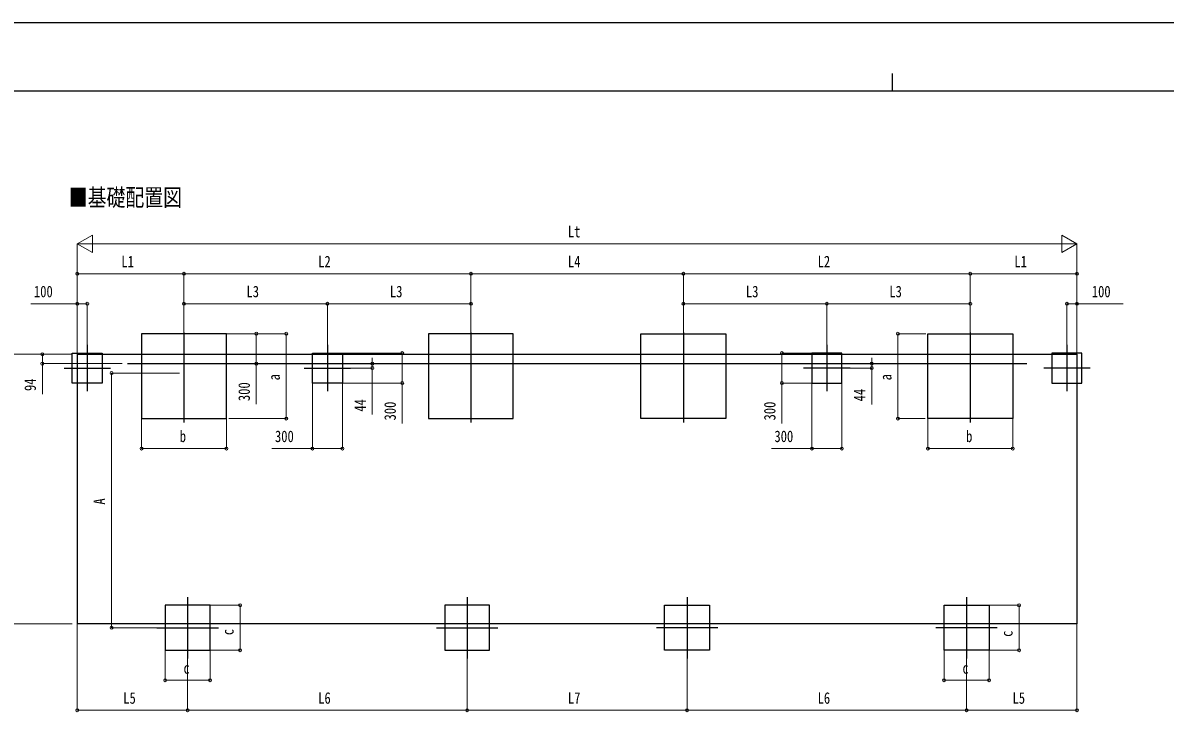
# Model space of a CAD drawing. Units: millimetres, scale not verified. Extents: x -14718 to 14718, y -10397 to 10401.
# Drawn here: x -8727 to 2715, y 3389 to 10401 of the extents above; entities that cross this region are included whole.
import ezdxf
from ezdxf.enums import TextEntityAlignment as Align

# ---------------------------------------------------------------- set-up
doc = ezdxf.new("R2010")
doc.units = ezdxf.units.MM
doc.header["$LTSCALE"] = 50
for name, color, linetype in [('0-2_USER1', 3, 'Continuous'), ('0-4_YKK_12', 2, 'Continuous'), ('0-6_YKK_A1', 4, 'Continuous'), ('0-8_YKK_ZWAK', 7, 'Continuous')]:
    doc.layers.add(name, color=color, linetype=linetype)
doc.layers.add('0-7_YKK_D', color=6, linetype='Continuous', lineweight=18)
doc.styles.add('ＭＳ ゴシック', font='')
doc.styles.get('ＭＳ ゴシック').set_extended_font_data('MS Gothic')

msp = doc.modelspace()

# ---------------------------------------------------------------- linework, layer by layer
at = {"layer": '0-4_YKK_12'}
for p, q in [((-7113.33, 7301.83), (-7113.33, 6400.73)), ((-4239.33, 7301.83), (-4239.33, 6400.73)), ((-2110.33, 7301.83), (-2110.33, 6400.73)), ((763.67, 7301.83), (763.67, 6400.73)), ((-8081.33, 7176.88), (-8081.33, 6711.88)), ((-5676.33, 7176.88), (-5676.33, 6711.88)), ((-673.33, 7176.88), (-673.33, 6711.88)), ((1731.67, 7176.88), (1731.67, 6711.88)), ((-7679.78, 6988.38), (1330.13, 6988.38)), ((-8313.83, 6944.38), (-7848.83, 6944.38)), ((-5908.83, 6944.38), (-5443.83, 6944.38)), ((-440.83, 6944.38), (-905.83, 6944.38)), ((1964.17, 6944.38), (1499.17, 6944.38)), ((-7076.22, 4650.9), (-7076.22, 4035.9)), ((-4276.22, 4650.9), (-4276.22, 4035.9)), ((-2073.44, 4650.9), (-2073.44, 4035.9)), ((726.56, 4650.9), (726.56, 4035.9)), ((-7383.72, 4343.4), (-6768.72, 4343.4)), ((-4583.72, 4343.4), (-3968.72, 4343.4)), ((-1765.94, 4343.4), (-2380.94, 4343.4)), ((1034.06, 4343.4), (419.06, 4343.4))]:
    msp.add_line(p, q, dxfattribs=at)
at = {"layer": '0-6_YKK_A1'}
for p, q in [((-8181.33, 7082.38), (1831.67, 7082.38)), ((-8181.33, 7082.38), (-8181.33, 4382.38)), ((1831.67, 7082.38), (1831.67, 4382.38)), ((1831.67, 4382.38), (-8181.33, 4382.38))]:
    msp.add_line(p, q, dxfattribs=at)
for points in [[(-7538.13, 6438.38), (-6688.13, 6438.38), (-6688.13, 7288.38), (-7538.13, 7288.38)], [(-4664.13, 6438.38), (-3814.13, 6438.38), (-3814.13, 7288.38), (-4664.13, 7288.38)], [(-1685.53, 6438.38), (-2535.53, 6438.38), (-2535.53, 7288.38), (-1685.53, 7288.38)], [(1188.47, 6438.38), (338.47, 6438.38), (338.47, 7288.38), (1188.47, 7288.38)], [(-8231.33, 7094.38), (-7931.33, 7094.38), (-7931.33, 6794.38), (-8231.33, 6794.38)], [(-5826.33, 7094.38), (-5526.33, 7094.38), (-5526.33, 6794.38), (-5826.33, 6794.38)], [(-523.33, 7094.38), (-823.33, 7094.38), (-823.33, 6794.38), (-523.33, 6794.38)], [(1881.67, 7094.38), (1581.67, 7094.38), (1581.67, 6794.38), (1881.67, 6794.38)], [(-7301.22, 4118.4), (-6851.22, 4118.4), (-6851.22, 4568.4), (-7301.22, 4568.4)], [(-4501.22, 4118.4), (-4051.22, 4118.4), (-4051.22, 4568.4), (-4501.22, 4568.4)], [(-1848.44, 4118.4), (-2298.44, 4118.4), (-2298.44, 4568.4), (-1848.44, 4568.4)], [(951.56, 4118.4), (501.56, 4118.4), (501.56, 4568.4), (951.56, 4568.4)]]:
    msp.add_lwpolyline(points, close=True, dxfattribs=at)
at = {"layer": '0-7_YKK_D', "color": 1}
for p, q in [((-8181.33, 8188.38), (-8029.77, 8275.88)), ((-8029.77, 8100.88), (-8029.77, 8275.88)), ((1831.67, 8188.38), (1680.12, 8275.88)), ((1680.12, 8275.88), (1680.12, 8100.88)), ((-8181.33, 7132.38), (-8181.33, 8189.38)), ((-8181.33, 8188.38), (-8029.77, 8100.88)), ((-8181.33, 8188.38), (-7878.22, 8188.38)), ((-8006.33, 8188.38), (1656.67, 8188.38)), ((1831.67, 8188.38), (1528.56, 8188.38)), ((1831.67, 8188.38), (1680.12, 8100.88)), ((1831.67, 7132.38), (1831.67, 8189.38)), ((-8181.33, 7133.38), (-8181.33, 7889.38)), ((-7113.33, 7888.38), (-8181.33, 7888.38)), ((-7113.33, 7363.95), (-7113.33, 7889.38)), ((-7113.33, 7363.95), (-7113.33, 7889.38)), ((-7113.33, 7888.38), (-4239.33, 7888.38)), ((-4239.33, 7362.1), (-4239.33, 7889.38)), ((-2110.33, 7362.1), (-2110.33, 7889.38)), ((763.67, 7888.38), (-2110.33, 7888.38)), ((763.67, 7363.95), (763.67, 7889.38)), ((763.67, 7363.95), (763.67, 7889.38)), ((763.67, 7888.38), (1831.67, 7888.38)), ((1831.67, 7133.38), (1831.67, 7889.38)), ((-6667.4, 7288.38), (-6087.13, 7288.38)), ((-6088.13, 6438.38), (-6088.13, 7288.38)), ((317.74, 7288.38), (37.47, 7288.38)), ((38.47, 6438.38), (38.47, 7288.38)), ((-8231.33, 7082.38), (-8832.33, 7082.38)), ((-8231.33, 7082.38), (-8532.33, 7082.38)), ((-7730.63, 6988.38), (-8532.33, 6988.38)), ((-7538.13, 6439.3), (-7538.13, 6137.38)), ((-6688.13, 6437.38), (-6688.13, 6137.38)), ((-6662.31, 6438.38), (-6087.13, 6438.38)), ((312.65, 6438.38), (37.47, 6438.38)), ((338.47, 6437.38), (338.47, 6137.38)), ((1188.47, 6439.3), (1188.47, 6137.38)), ((-7538.13, 6138.38), (-6688.13, 6138.38)), ((1188.47, 6138.38), (338.47, 6138.38)), ((-8231.33, 4382.38), (-8832.33, 4382.38))]:
    msp.add_line(p, q, dxfattribs=at)
at = {"layer": '0-7_YKK_D'}
for p, q in [((-4239.33, 7303.83), (-4239.33, 7889.38)), ((-4239.33, 7888.38), (-2110.33, 7888.38)), ((-2110.33, 7303.83), (-2110.33, 7889.38)), ((-8181.33, 7083.38), (-8181.33, 7589.38)), ((-8081.33, 7177.88), (-8081.33, 7589.38)), ((-7113.33, 7302.83), (-7113.33, 7589.38)), ((-7113.33, 7588.38), (-5676.33, 7588.38)), ((-5676.33, 7177.88), (-5676.33, 7589.38)), ((-5676.33, 7177.88), (-5676.33, 7589.38)), ((-5676.33, 7588.38), (-4239.33, 7588.38)), ((-4239.33, 7302.83), (-4239.33, 7589.38)), ((-2110.33, 7302.83), (-2110.33, 7589.38)), ((-673.33, 7588.38), (-2110.33, 7588.38)), ((-673.33, 7177.88), (-673.33, 7589.38)), ((-673.33, 7177.88), (-673.33, 7589.38)), ((763.67, 7588.38), (-673.33, 7588.38)), ((763.67, 7302.83), (763.67, 7589.38)), ((1731.67, 7177.88), (1731.67, 7589.38)), ((1831.67, 7083.38), (1831.67, 7589.38)), ((-6687.13, 7288.38), (-6387.13, 7288.38)), ((-5525.33, 7094.38), (-4925.33, 7094.38)), ((-824.33, 7094.38), (-1124.33, 7094.38)), ((-5226.33, 6988.38), (-5226.33, 7047.88)), ((-5226.33, 6988.38), (-5226.33, 6944.38)), ((-223.33, 6988.38), (-223.33, 7047.88)), ((-223.33, 6988.38), (-223.33, 6944.38)), ((-7159.03, 6894.38), (-7839.13, 6894.38)), ((-7838.13, 6894.38), (-7838.13, 4343.4)), ((-5442.83, 6944.38), (-5225.33, 6944.38)), ((-5226.33, 6944.38), (-5226.33, 6478.18)), ((-439.83, 6944.38), (-222.33, 6944.38)), ((-223.33, 6944.38), (-223.33, 6580.58)), ((-5826.33, 6793.38), (-5826.33, 6137.38)), ((-5526.33, 6793.38), (-5526.33, 6137.38)), ((-5525.33, 6794.38), (-4925.33, 6794.38)), ((-824.33, 6794.38), (-1124.33, 6794.38)), ((-823.33, 6793.38), (-823.33, 6137.38)), ((-523.33, 6793.38), (-523.33, 6137.38)), ((-6850.22, 4568.4), (-6550.22, 4568.4)), ((-6551.22, 4118.4), (-6551.22, 4568.4)), ((952.56, 4568.4), (1252.56, 4568.4)), ((1251.56, 4118.4), (1251.56, 4568.4)), ((-8181.33, 4381.38), (-8181.33, 3517.4)), ((1831.67, 4381.38), (1831.67, 3517.4)), ((-7384.72, 4343.4), (-7839.13, 4343.4)), ((-7301.22, 4117.4), (-7301.22, 3817.4)), ((-7076.22, 4034.9), (-7076.22, 3517.4)), ((-6851.22, 4117.4), (-6851.22, 3817.4)), ((-6850.22, 4118.4), (-6550.22, 4118.4)), ((-4276.33, 4034.9), (-4276.33, 3517.4)), ((-4276.33, 4034.9), (-4276.33, 3517.4)), ((-2073.44, 4034.9), (-2073.44, 3517.4)), ((-2073.44, 4034.9), (-2073.44, 3517.4)), ((501.56, 4117.4), (501.56, 3817.4)), ((726.56, 4034.9), (726.56, 3517.4)), ((951.56, 4117.4), (951.56, 3817.4)), ((952.56, 4118.4), (1252.56, 4118.4)), ((-7076.22, 3917.41), (-7076.22, 3517.4)), ((726.56, 3917.4), (726.56, 3517.4)), ((-7301.22, 3818.4), (-6851.22, 3818.4)), ((501.56, 3818.4), (951.56, 3818.4)), ((-7076.22, 3518.4), (-8181.33, 3518.4)), ((-4276.33, 3518.4), (-7076.22, 3518.4)), ((-4276.33, 3518.4), (-2073.44, 3518.4)), ((-2073.44, 3518.4), (726.56, 3518.4)), ((726.56, 3518.4), (1831.67, 3518.4))]:
    msp.add_line(p, q, dxfattribs=at)
for points in [[(-8081.33, 7588.38), (-8181.33, 7588.38), (-8645.93, 7588.38)], [(1731.67, 7588.38), (1831.67, 7588.38), (2296.27, 7588.38)], [(-6388.13, 7288.38), (-6388.13, 6988.38), (-6388.13, 6583.28)], [(-4926.33, 7094.38), (-4926.33, 6794.38), (-4926.33, 6389.28)], [(-1123.33, 7094.38), (-1123.33, 6794.38), (-1123.33, 6389.28)], [(-5526.33, 6138.38), (-5826.33, 6138.38), (-6231.43, 6138.38)], [(-523.33, 6138.38), (-823.33, 6138.38), (-1228.43, 6138.38)]]:
    msp.add_lwpolyline(points, dxfattribs=at)
at = {"layer": '0-7_YKK_D', "color": 1}
msp.add_lwpolyline([(-8531.33, 7082.38), (-8531.33, 6988.38), (-8531.33, 6684.08)], dxfattribs=at)
for centre in [(-8181.33, 7888.38), (-7113.33, 7888.38), (-7113.33, 7888.38), (-4239.33, 7888.38), (-2110.33, 7888.38), (763.67, 7888.38), (763.67, 7888.38), (1831.67, 7888.38), (-6088.13, 7288.38), (38.47, 7288.38), (-8531.33, 7082.38), (-8531.33, 6988.38), (-6088.13, 6438.38), (38.47, 6438.38), (-7538.13, 6138.38), (-6688.13, 6138.38), (338.47, 6138.38), (1188.47, 6138.38)]:
    msp.add_circle(centre, 14.88, dxfattribs=at)
at = {"layer": '0-7_YKK_D'}
for centre in [(-4239.33, 7888.38), (-2110.33, 7888.38), (-8181.33, 7588.38), (-8081.33, 7588.38), (-7113.33, 7588.38), (-5676.33, 7588.38), (-5676.33, 7588.38), (-4239.33, 7588.38), (-2110.33, 7588.38), (-673.33, 7588.38), (-673.33, 7588.38), (763.67, 7588.38), (1731.67, 7588.38), (1831.67, 7588.38), (-6388.13, 7288.38), (-4926.33, 7094.38), (-1123.33, 7094.38), (-6388.13, 6988.38), (-5226.33, 6988.38), (-223.33, 6988.38), (-7838.13, 6894.38), (-5226.33, 6944.38), (-223.33, 6944.38), (-4926.33, 6794.38), (-1123.33, 6794.38), (-5826.33, 6138.38), (-5526.33, 6138.38), (-823.33, 6138.38), (-523.33, 6138.38), (-6551.22, 4568.4), (1251.56, 4568.4), (-7838.13, 4343.4), (-6551.22, 4118.4), (1251.56, 4118.4), (-7301.22, 3818.4), (-6851.22, 3818.4), (501.56, 3818.4), (951.56, 3818.4), (-8181.33, 3518.4), (-7076.22, 3518.4), (-7076.22, 3518.4), (-4276.33, 3518.4), (-4276.33, 3518.4), (-2073.44, 3518.4), (-2073.44, 3518.4), (726.56, 3518.4), (726.56, 3518.4), (1831.67, 3518.4)]:
    msp.add_circle(centre, 14.88, dxfattribs=at)
at = {"layer": '0-8_YKK_ZWAK'}
for p, q in [((-17.43, 9893.4), (-17.43, 9718.4)), ((13632.57, 9718.4), (-13667.43, 9718.4))]:
    msp.add_line(p, q, dxfattribs=at)
msp.add_lwpolyline([(-14717.5, -10389.1), (14717.5, -10389.1), (14717.5, 10400.9), (-14717.5, 10400.9)], close=True, dxfattribs=at)

# ---------------------------------------------------------------- texts
at = {"layer": '0-2_USER1', "style": 'ＭＳ ゴシック', "width": 0.8}
msp.add_text('■基礎配置図', height=173.2, dxfattribs=at).set_placement((-8266.71, 8514.6), align=Align.BOTTOM_LEFT)
at = {"layer": '0-7_YKK_D', "color": 1, "style": 'ＭＳ ゴシック', "width": 0.8}
for s, p in [('Lt', (-3267.23, 8218.38)), ('L1', (-7739.73, 7918.38)), ('L2', (-5768.73, 7918.38)), ('L2', (-765.73, 7918.38)), ('L1', (1205.27, 7918.38)), ('b', (-7155.13, 6168.38)), ('b', (721.47, 6168.38))]:
    msp.add_text(s, height=115.5, dxfattribs=at).set_placement(p, align=Align.BOTTOM_LEFT)
at = {"layer": '0-7_YKK_D', "style": 'ＭＳ ゴシック', "width": 0.8}
for s, p in [('L4', (-3267.23, 7918.38)), ('100', (-8615.93, 7618.38)), ('L3', (-6487.23, 7618.38)), ('L3', (-5050.23, 7618.38)), ('L3', (-1484.23, 7618.38)), ('L3', (-47.23, 7618.38)), ('100', (1980.67, 7618.38)), ('300', (-6201.43, 6168.38)), ('300', (-1198.43, 6168.38)), ('c', (-7118.22, 3848.4)), ('c', (684.56, 3848.4)), ('L5', (-7721.17, 3548.4)), ('L6', (-5768.67, 3548.4)), ('L7', (-3267.28, 3548.4)), ('L6', (-765.84, 3548.4)), ('L5', (1186.72, 3548.4))]:
    msp.add_text(s, height=115.5, dxfattribs=at).set_placement(p, align=Align.BOTTOM_LEFT)
at = {"layer": '0-7_YKK_D', "color": 1, "style": 'ＭＳ ゴシック', "width": 0.8}
for s, p in [('a', (-6118.13, 6821.38)), ('a', (8.47, 6821.38)), ('94', (-8561.33, 6714.08))]:
    msp.add_text(s, height=115.5, rotation=90, dxfattribs=at).set_placement(p, align=Align.BOTTOM_LEFT)
at = {"layer": '0-7_YKK_D', "style": 'ＭＳ ゴシック', "width": 0.8}
for s, p in [('300', (-6418.13, 6613.28)), ('44', (-253.33, 6610.58)), ('44', (-5256.33, 6508.18)), ('300', (-4956.33, 6419.28)), ('300', (-1153.33, 6419.28)), ('A', (-7868.13, 5576.89)), ('c', (-6581.22, 4269.65)), ('c', (1221.56, 4252.85))]:
    msp.add_text(s, height=115.5, rotation=90, dxfattribs=at).set_placement(p, align=Align.BOTTOM_LEFT)

doc.saveas('drawing.dxf')
